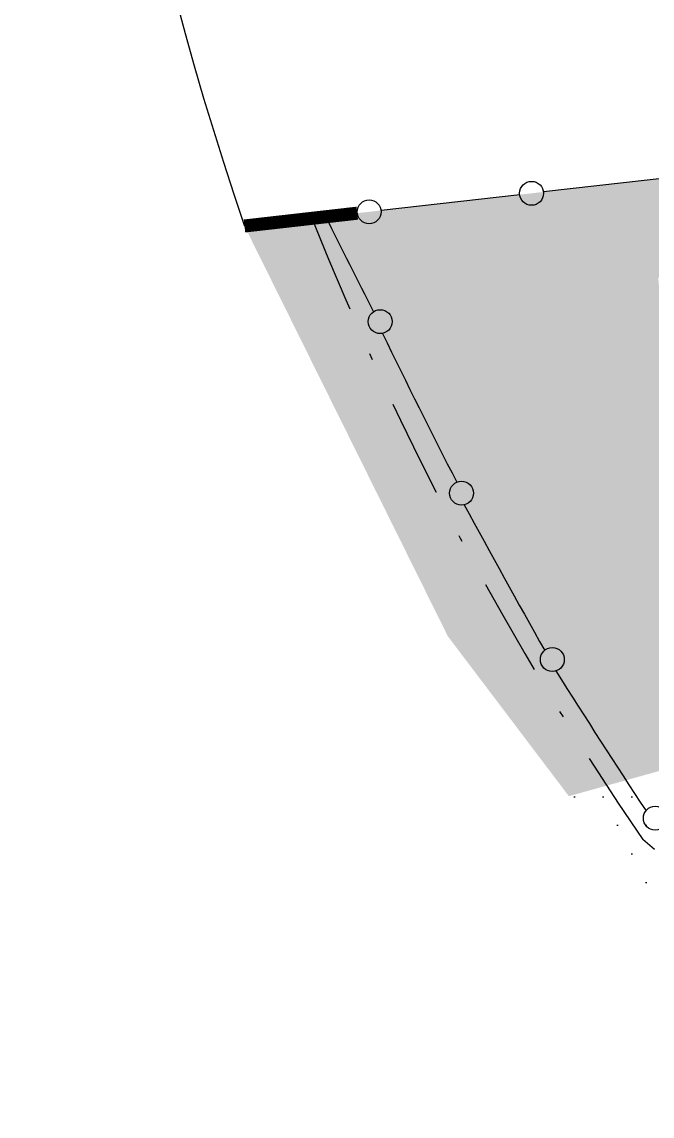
# Model space of a CAD drawing. Extents: x 506 to 706, y 928 to 1038.
# Drawn here: x 534.42 to 544.06, y 959.52 to 976.25 of the extents above; entities that cross this region are included whole.
import ezdxf

# ---------------------------------------------------------------- set-up
doc = ezdxf.new("R2010")
doc.units = 0
doc.header["$LTSCALE"] = 3
doc.header["$MEASUREMENT"] = 0
doc.linetypes.add('DASHDOT', pattern=[1, 0.5, -0.25, 0, -0.25])
for name, color, linetype in [('BARDA-REJA', 160, 'CONTINUOUS'), ('GUAR', 2, 'CONTINUOUS'), ('HAYCH', 30, 'CONTINUOUS'), ('LIN-ESCALERA', 41, 'CONTINUOUS'), ('PLACA-POLIU', 5, 'DASHDOT')]:
    doc.layers.add(name, color=color, linetype=linetype)
pattern_1 = [(0, (1271.9695, 616.589), (0.21875, 0.4375), [0, -0.4375])]

msp = doc.modelspace()

# ---------------------------------------------------------------- hatches: boundary and pattern name
at = {"layer": 'HAYCH'}
h = msp.add_hatch(dxfattribs=at)
h.set_pattern_fill('DOTS', color=256, scale=7, style=0)
h.set_pattern_definition(pattern_1)
h.paths.add_polyline_path([(654.969, 986.47), (537.829, 973.132), (540.94, 966.855), (542.79, 964.41), (544.795, 964.969), (544.157, 972.343), (655.103, 984.975)])
h = msp.add_hatch(dxfattribs=at)
h.set_pattern_fill('DOTS', color=256, scale=7, style=0)
h.set_pattern_definition(pattern_1)
h.paths.add_polyline_path([(542.79, 964.41), (543.744, 963.24), (570.309, 941.478), (570.997, 943.43), (544.795, 964.969)])

# ---------------------------------------------------------------- linework, layer by layer
at = {"layer": 'BARDA-REJA', "const_width": 0.2}
msp.add_lwpolyline([(539.554, 973.328), (537.829, 973.132)], dxfattribs=at)
at = {"layer": 'GUAR'}
for centre, radius, start, end in [((585.312, 989.321), 50.168, 161.5431, 198.8264), ((580.85, 988.86), 56.797, 202.902, 227.0505), ((580.85, 988.86), 56.797, 202.902, 227.0505)]:
    msp.add_arc(centre, radius, start, end, dxfattribs=at)
at = {"layer": 'LIN-ESCALERA'}
for p, q in [((544.522, 973.894), (542.401, 973.653)), ((542.038, 973.611), (539.917, 973.37)), ((539.554, 973.328), (537.829, 973.132))]:
    msp.add_line(p, q, dxfattribs=at)
for centre in [(542.22, 973.632), (539.736, 973.349), (539.905, 971.669), (541.149, 969.045), (542.537, 966.5), (544.112, 964.073)]:
    msp.add_circle(centre, 0.183, dxfattribs=at)
for centre, start, end in [((667.278, 1036.877), 206.38611, 207.03739), ((668.55, 1034.269), 206.01888, 207.03739), ((667.111, 1036.885), 208.37631, 209.39482), ((663.553, 1042.813), 212.30647, 213.32498)]:
    msp.add_arc(centre, 143.116, start, end, dxfattribs=at)
at = {"layer": 'PLACA-POLIU'}
msp.add_line((570.363, 941.847), (543.921, 963.745), dxfattribs=at)
msp.add_arc((584.272, 991.33), 48.878, 201.7103, 214.3579, dxfattribs=at)

doc.saveas('drawing.dxf')
